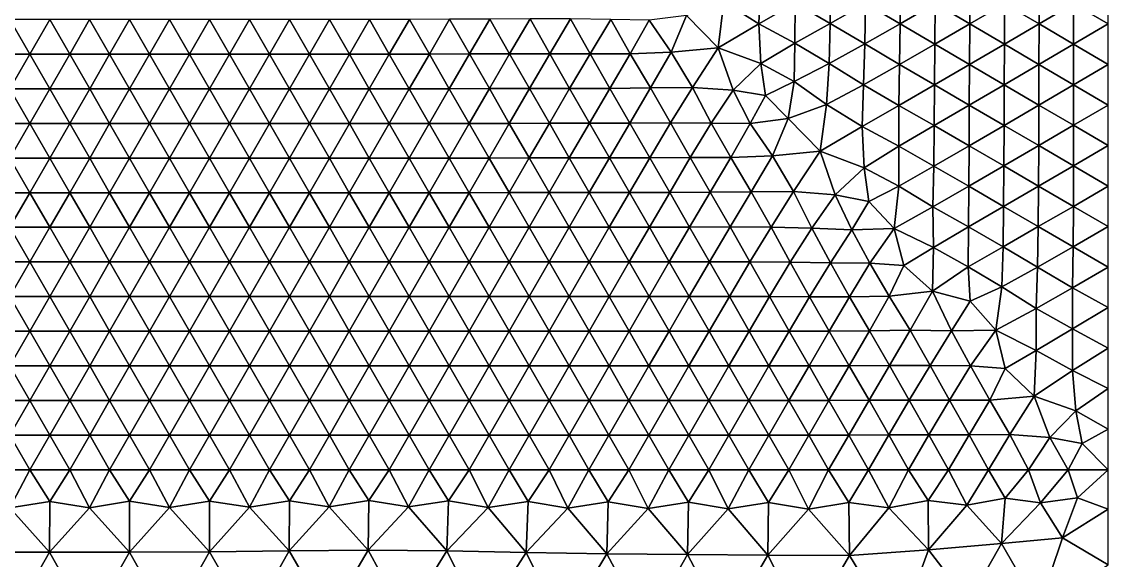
# Model space of a CAD drawing. Header units: metres. Extents: x 2 to 72, y -280 to 0.
# Drawn here: x 9.56 to 15, y -7.95 to -5.26 of the extents above; entities that cross this region are included whole.
import ezdxf

# ---------------------------------------------------------------- set-up
doc = ezdxf.new("R2010")
doc.units = ezdxf.units.M

msp = doc.modelspace()

# ---------------------------------------------------------------- linework, layer by layer
at = {"layer": 'layer', "color": 0}
for points in [[(13.2511, -5.26886), (13.2582, -5.06295), (13.0748, -5.15893)], [(13.2511, -5.26886), (13.4329, -5.16607), (13.2582, -5.06295)], [(13.6074, -5.26761), (13.6102, -5.06588), (13.4329, -5.16607)], [(13.6074, -5.26761), (13.7839, -5.16778), (13.6102, -5.06588)], [(13.9576, -5.26978), (13.9591, -5.06711), (13.7839, -5.16778)], [(13.9576, -5.26978), (14.1326, -5.16873), (13.9591, -5.06711)], [(14.3061, -5.27026), (14.3067, -5.06749), (14.1326, -5.16873)], [(14.3061, -5.27026), (14.48, -5.16891), (14.3067, -5.06749)], [(14.6533, -5.27029), (14.6535, -5.06756), (14.48, -5.16891)], [(14.6533, -5.27029), (14.8267, -5.16892), (14.6535, -5.06756)], [(15, -5.27027), (15, -5.06757), (14.8267, -5.16892)], [(13.0465, -5.38928), (13.0748, -5.15893), (12.8875, -5.2282)], [(13.0465, -5.38928), (13.2511, -5.26886), (13.0748, -5.15893)], [(13.4308, -5.36644), (13.4329, -5.16607), (13.2511, -5.26886)], [(13.4308, -5.36644), (13.6074, -5.26761), (13.4329, -5.16607)], [(13.7808, -5.3702), (13.7839, -5.16778), (13.6074, -5.26761)], [(13.7808, -5.3702), (13.9576, -5.26978), (13.7839, -5.16778)], [(14.1314, -5.37163), (14.1326, -5.16873), (13.9576, -5.26978)], [(14.1314, -5.37163), (14.3061, -5.27026), (14.1326, -5.16873)], [(14.4796, -5.37169), (14.48, -5.16891), (14.3061, -5.27026)], [(14.4796, -5.37169), (14.6533, -5.27029), (14.48, -5.16891)], [(14.8266, -5.37164), (14.8267, -5.16892), (14.6533, -5.27029)], [(14.8266, -5.37164), (15, -5.27027), (14.8267, -5.16892)], [(9.39986, -5.42146), (9.59986, -5.42145), (9.4997, -5.24815)], [(9.4997, -5.24815), (9.59986, -5.42145), (9.69972, -5.24814)], [(9.59986, -5.42145), (9.79987, -5.42145), (9.69972, -5.24814)], [(9.69972, -5.24814), (9.79987, -5.42145), (9.89975, -5.24814)], [(9.79987, -5.42145), (9.99989, -5.42145), (9.89975, -5.24814)], [(9.89975, -5.24814), (9.99989, -5.42145), (10.0998, -5.24815)], [(9.99989, -5.42145), (10.1999, -5.42146), (10.0998, -5.24815)], [(10.0998, -5.24815), (10.1999, -5.42146), (10.2998, -5.24816)], [(10.1999, -5.42146), (10.3999, -5.42146), (10.2998, -5.24816)], [(10.2998, -5.24816), (10.3999, -5.42146), (10.4998, -5.24817)], [(10.3999, -5.42146), (10.5999, -5.42145), (10.4998, -5.24817)], [(10.4998, -5.24817), (10.5999, -5.42145), (10.6999, -5.24816)], [(10.5999, -5.42145), (10.8, -5.42143), (10.6999, -5.24816)], [(10.6999, -5.24816), (10.8, -5.42143), (10.8999, -5.24812)], [(10.8, -5.42143), (11, -5.42139), (10.8999, -5.24812)], [(10.8999, -5.24812), (11, -5.42139), (11.1, -5.24802)], [(11, -5.42139), (11.2001, -5.42129), (11.1, -5.24802)], [(11.1, -5.24802), (11.2001, -5.42129), (11.3002, -5.24782)], [(11.2001, -5.42129), (11.4003, -5.4211), (11.3002, -5.24782)], [(11.3002, -5.24782), (11.4003, -5.4211), (11.5005, -5.24742)], [(11.4003, -5.4211), (11.6007, -5.42078), (11.5005, -5.24742)], [(11.5005, -5.24742), (11.6007, -5.42078), (11.7013, -5.24672)], [(11.6007, -5.42078), (11.8014, -5.42031), (11.7013, -5.24672)], [(11.7013, -5.24672), (11.8014, -5.42031), (11.9027, -5.24569)], [(11.8014, -5.42031), (12.0026, -5.41982), (11.9027, -5.24569)], [(11.9027, -5.24569), (12.0026, -5.41982), (12.1052, -5.24483)], [(12.0026, -5.41982), (12.2041, -5.41961), (12.1052, -5.24483)], [(12.1052, -5.24483), (12.2041, -5.41961), (12.3082, -5.24518)], [(12.2041, -5.41961), (12.4055, -5.41982), (12.3082, -5.24518)], [(12.3082, -5.24518), (12.4055, -5.41982), (12.5088, -5.24842)], [(12.4055, -5.41982), (12.6062, -5.41889), (12.5088, -5.24842)], [(12.5088, -5.24842), (12.6062, -5.41889), (12.7007, -5.25083)], [(12.6062, -5.41889), (12.8111, -5.41088), (12.7007, -5.25083)], [(12.8111, -5.41088), (12.8875, -5.2282), (12.7007, -5.25083)], [(13.0465, -5.38928), (12.8875, -5.2282), (12.8111, -5.41088)], [(13.2603, -5.46878), (13.2511, -5.26886), (13.0465, -5.38928)], [(13.2603, -5.46878), (13.4308, -5.36644), (13.2511, -5.26886)], [(13.6023, -5.46836), (13.6074, -5.26761), (13.4308, -5.36644)], [(13.6023, -5.46836), (13.7808, -5.3702), (13.6074, -5.26761)], [(13.9548, -5.47303), (13.9576, -5.26978), (13.7808, -5.3702)], [(13.9548, -5.47303), (14.1314, -5.37163), (13.9576, -5.26978)], [(14.3053, -5.47318), (14.3061, -5.27026), (14.1314, -5.37163)], [(14.3053, -5.47318), (14.4796, -5.37169), (14.3061, -5.27026)], [(14.6531, -5.47305), (14.6533, -5.27029), (14.4796, -5.37169)], [(14.6531, -5.47305), (14.8266, -5.37164), (14.6533, -5.27029)], [(15, -5.47297), (15, -5.27027), (14.8266, -5.37164)], [(13.4275, -5.5582), (13.4308, -5.36644), (13.2603, -5.46878)], [(13.4275, -5.5582), (13.6023, -5.46836), (13.4308, -5.36644)], [(13.7748, -5.57424), (13.7808, -5.3702), (13.6023, -5.46836)], [(13.7748, -5.57424), (13.9548, -5.47303), (13.7808, -5.3702)], [(14.1297, -5.57495), (14.1314, -5.37163), (13.9548, -5.47303)], [(14.1297, -5.57495), (14.3053, -5.47318), (14.1314, -5.37163)], [(14.4791, -5.57454), (14.4796, -5.37169), (14.3053, -5.47318)], [(14.4791, -5.57454), (14.6531, -5.47305), (14.4796, -5.37169)], [(14.8265, -5.57438), (14.8266, -5.37164), (14.6531, -5.47305)], [(14.8265, -5.57438), (15, -5.47297), (14.8266, -5.37164)], [(9.39986, -5.42146), (9.49993, -5.5947), (9.59986, -5.42145)], [(9.49993, -5.5947), (9.69994, -5.5947), (9.59986, -5.42145)], [(9.59986, -5.42145), (9.69994, -5.5947), (9.79987, -5.42145)], [(9.69994, -5.5947), (9.89995, -5.5947), (9.79987, -5.42145)], [(9.79987, -5.42145), (9.89995, -5.5947), (9.99989, -5.42145)], [(9.89995, -5.5947), (10.1, -5.5947), (9.99989, -5.42145)], [(9.99989, -5.42145), (10.1, -5.5947), (10.1999, -5.42146)], [(10.1, -5.5947), (10.3, -5.5947), (10.1999, -5.42146)], [(10.1999, -5.42146), (10.3, -5.5947), (10.3999, -5.42146)], [(10.3, -5.5947), (10.5, -5.5947), (10.3999, -5.42146)], [(10.3999, -5.42146), (10.5, -5.5947), (10.5999, -5.42145)], [(10.5, -5.5947), (10.7, -5.59469), (10.5999, -5.42145)], [(10.5999, -5.42145), (10.7, -5.59469), (10.8, -5.42143)], [(10.7, -5.59469), (10.9, -5.59467), (10.8, -5.42143)], [(10.8, -5.42143), (10.9, -5.59467), (11, -5.42139)], [(10.9, -5.59467), (11.1, -5.59463), (11, -5.42139)], [(11, -5.42139), (11.1, -5.59463), (11.2001, -5.42129)], [(11.1, -5.59463), (11.3001, -5.59454), (11.2001, -5.42129)], [(11.2001, -5.42129), (11.3001, -5.59454), (11.4003, -5.4211)], [(11.3001, -5.59454), (11.5003, -5.59439), (11.4003, -5.4211)], [(11.4003, -5.4211), (11.5003, -5.59439), (11.6007, -5.42078)], [(11.5003, -5.59439), (11.7007, -5.59418), (11.6007, -5.42078)], [(11.6007, -5.42078), (11.7007, -5.59418), (11.8014, -5.42031)], [(11.7007, -5.59418), (11.9012, -5.59391), (11.8014, -5.42031)], [(11.8014, -5.42031), (11.9012, -5.59391), (12.0026, -5.41982)], [(11.9012, -5.59391), (12.1021, -5.59366), (12.0026, -5.41982)], [(12.0026, -5.41982), (12.1021, -5.59366), (12.2041, -5.41961)], [(12.1021, -5.59366), (12.3032, -5.59339), (12.2041, -5.41961)], [(12.2041, -5.41961), (12.3032, -5.59339), (12.4055, -5.41982)], [(12.3032, -5.59339), (12.5048, -5.59262), (12.4055, -5.41982)], [(12.4055, -5.41982), (12.5048, -5.59262), (12.6062, -5.41889)], [(12.5048, -5.59262), (12.7085, -5.59021), (12.6062, -5.41889)], [(12.6062, -5.41889), (12.7085, -5.59021), (12.8111, -5.41088)], [(12.7085, -5.59021), (12.9177, -5.58731), (12.8111, -5.41088)], [(12.8111, -5.41088), (12.9177, -5.58731), (13.0465, -5.38928)], [(12.9177, -5.58731), (13.1211, -5.60138), (13.0465, -5.38928)], [(13.1211, -5.60138), (13.2603, -5.46878), (13.0465, -5.38928)], [(13.2831, -5.62814), (13.2603, -5.46878), (13.1211, -5.60138)], [(13.4275, -5.5582), (13.2603, -5.46878), (13.2831, -5.62814)], [(13.5884, -5.6727), (13.6023, -5.46836), (13.4275, -5.5582)], [(13.5884, -5.6727), (13.7748, -5.57424), (13.6023, -5.46836)], [(13.9515, -5.6776), (13.9548, -5.47303), (13.7748, -5.57424)], [(13.9515, -5.6776), (14.1297, -5.57495), (13.9548, -5.47303)], [(14.3043, -5.67625), (14.3053, -5.47318), (14.1297, -5.57495)], [(14.3043, -5.67625), (14.4791, -5.57454), (14.3053, -5.47318)], [(14.6528, -5.67585), (14.6531, -5.47305), (14.4791, -5.57454)], [(14.6528, -5.67585), (14.8265, -5.57438), (14.6531, -5.47305)], [(15, -5.67568), (15, -5.47297), (14.8265, -5.57438)], [(9.39997, -5.76793), (9.59997, -5.76793), (9.49993, -5.5947)], [(9.49993, -5.5947), (9.59997, -5.76793), (9.69994, -5.5947)], [(9.59997, -5.76793), (9.79997, -5.76793), (9.69994, -5.5947)], [(9.69994, -5.5947), (9.79997, -5.76793), (9.89995, -5.5947)], [(9.79997, -5.76793), (9.99998, -5.76793), (9.89995, -5.5947)], [(9.89995, -5.5947), (9.99998, -5.76793), (10.1, -5.5947)], [(9.99998, -5.76793), (10.2, -5.76793), (10.1, -5.5947)], [(10.1, -5.5947), (10.2, -5.76793), (10.3, -5.5947)], [(10.2, -5.76793), (10.4, -5.76793), (10.3, -5.5947)], [(10.3, -5.5947), (10.4, -5.76793), (10.5, -5.5947)], [(10.4, -5.76793), (10.6, -5.76793), (10.5, -5.5947)], [(10.5, -5.5947), (10.6, -5.76793), (10.7, -5.59469)], [(10.6, -5.76793), (10.8, -5.76792), (10.7, -5.59469)], [(10.7, -5.59469), (10.8, -5.76792), (10.9, -5.59467)], [(10.8, -5.76792), (11, -5.7679), (10.9, -5.59467)], [(10.9, -5.59467), (11, -5.7679), (11.1, -5.59463)], [(11, -5.7679), (11.2001, -5.76786), (11.1, -5.59463)], [(11.1, -5.59463), (11.2001, -5.76786), (11.3001, -5.59454)], [(11.2001, -5.76786), (11.4002, -5.76779), (11.3001, -5.59454)], [(11.3001, -5.59454), (11.4002, -5.76779), (11.5003, -5.59439)], [(11.4002, -5.76779), (11.6003, -5.76769), (11.5003, -5.59439)], [(11.5003, -5.59439), (11.6003, -5.76769), (11.7007, -5.59418)], [(11.6003, -5.76769), (11.8006, -5.76755), (11.7007, -5.59418)], [(11.7007, -5.59418), (11.8006, -5.76755), (11.9012, -5.59391)], [(11.8006, -5.76755), (12.001, -5.76739), (11.9012, -5.59391)], [(11.9012, -5.59391), (12.001, -5.76739), (12.1021, -5.59366)], [(12.001, -5.76739), (12.2017, -5.76716), (12.1021, -5.59366)], [(12.1021, -5.59366), (12.2017, -5.76716), (12.3032, -5.59339)], [(12.2017, -5.76716), (12.4029, -5.76671), (12.3032, -5.59339)], [(12.3032, -5.59339), (12.4029, -5.76671), (12.5048, -5.59262)], [(12.4029, -5.76671), (12.605, -5.76582), (12.5048, -5.59262)], [(12.5048, -5.59262), (12.605, -5.76582), (12.7085, -5.59021)], [(12.605, -5.76582), (12.8087, -5.76491), (12.7085, -5.59021)], [(12.7085, -5.59021), (12.8087, -5.76491), (12.9177, -5.58731)], [(12.8087, -5.76491), (13.0116, -5.76651), (12.9177, -5.58731)], [(12.9177, -5.58731), (13.0116, -5.76651), (13.1211, -5.60138)], [(13.0116, -5.76651), (13.2068, -5.76793), (13.1211, -5.60138)], [(13.2068, -5.76793), (13.2831, -5.62814), (13.1211, -5.60138)], [(13.3973, -5.74402), (13.4275, -5.5582), (13.2831, -5.62814)], [(13.3973, -5.74402), (13.5884, -5.6727), (13.4275, -5.5582)], [(13.7673, -5.78373), (13.7748, -5.57424), (13.5884, -5.6727)], [(13.7673, -5.78373), (13.9515, -5.6776), (13.7748, -5.57424)], [(14.1281, -5.77844), (14.1297, -5.57495), (13.9515, -5.6776)], [(14.1281, -5.77844), (14.3043, -5.67625), (14.1297, -5.57495)], [(14.4784, -5.77746), (14.4791, -5.57454), (14.3043, -5.67625)], [(14.4784, -5.77746), (14.6528, -5.67585), (14.4791, -5.57454)], [(14.8263, -5.77714), (14.8265, -5.57438), (14.6528, -5.67585)], [(14.8263, -5.77714), (15, -5.67568), (14.8265, -5.57438)], [(13.2068, -5.76793), (13.3973, -5.74402), (13.2831, -5.62814)], [(13.5581, -5.9074), (13.5884, -5.6727), (13.3973, -5.74402)], [(13.5581, -5.9074), (13.7673, -5.78373), (13.5884, -5.6727)], [(13.9508, -5.88184), (13.9515, -5.6776), (13.7673, -5.78373)], [(13.9508, -5.88184), (14.1281, -5.77844), (13.9515, -5.6776)], [(14.3031, -5.8793), (14.3043, -5.67625), (14.1281, -5.77844)], [(14.3031, -5.8793), (14.4784, -5.77746), (14.3043, -5.67625)], [(14.6522, -5.87869), (14.6528, -5.67585), (14.4784, -5.77746)], [(14.6522, -5.87869), (14.8263, -5.77714), (14.6528, -5.67585)], [(15, -5.87838), (15, -5.67568), (14.8263, -5.77714)], [(12.4029, -5.76671), (12.5027, -5.94009), (12.605, -5.76582)], [(12.5027, -5.94009), (12.7046, -5.93954), (12.605, -5.76582)], [(12.605, -5.76582), (12.7046, -5.93954), (12.8087, -5.76491)], [(12.7046, -5.93954), (12.9072, -5.9391), (12.8087, -5.76491)], [(12.8087, -5.76491), (12.9072, -5.9391), (13.0116, -5.76651)], [(12.9072, -5.9391), (13.1101, -5.93758), (13.0116, -5.76651)], [(13.0116, -5.76651), (13.1101, -5.93758), (13.2068, -5.76793)], [(13.3181, -5.92921), (13.3973, -5.74402), (13.2068, -5.76793)], [(13.5581, -5.9074), (13.3973, -5.74402), (13.3181, -5.92921)], [(9.39997, -5.76793), (9.49999, -5.94115), (9.59997, -5.76793)], [(9.49999, -5.94115), (9.69999, -5.94115), (9.59997, -5.76793)], [(9.59997, -5.76793), (9.69999, -5.94115), (9.79997, -5.76793)], [(9.69999, -5.94115), (9.89999, -5.94115), (9.79997, -5.76793)], [(9.79997, -5.76793), (9.89999, -5.94115), (9.99998, -5.76793)], [(9.89999, -5.94115), (10.1, -5.94115), (9.99998, -5.76793)], [(9.99998, -5.76793), (10.1, -5.94115), (10.2, -5.76793)], [(10.1, -5.94115), (10.3, -5.94114), (10.2, -5.76793)], [(10.2, -5.76793), (10.3, -5.94114), (10.4, -5.76793)], [(10.3, -5.94114), (10.5, -5.94114), (10.4, -5.76793)], [(10.4, -5.76793), (10.5, -5.94114), (10.6, -5.76793)], [(10.5, -5.94114), (10.7, -5.94114), (10.6, -5.76793)], [(10.6, -5.76793), (10.7, -5.94114), (10.8, -5.76792)], [(10.7, -5.94114), (10.9, -5.94113), (10.8, -5.76792)], [(10.8, -5.76792), (10.9, -5.94113), (11, -5.7679)], [(10.9, -5.94113), (11.1, -5.94111), (11, -5.7679)], [(11, -5.7679), (11.1, -5.94111), (11.2001, -5.76786)], [(11.1, -5.94111), (11.3001, -5.94108), (11.2001, -5.76786)], [(11.2001, -5.76786), (11.3001, -5.94108), (11.4002, -5.76779)], [(11.3001, -5.94108), (11.5001, -5.94104), (11.4002, -5.76779)], [(11.4002, -5.76779), (11.5001, -5.94104), (11.6003, -5.76769)], [(11.5001, -5.94104), (11.7003, -5.94097), (11.6003, -5.76769)], [(11.6003, -5.76769), (11.7003, -5.94097), (11.8006, -5.76755)], [(11.7003, -5.94097), (11.9005, -5.94088), (11.8006, -5.76755)], [(11.8006, -5.76755), (11.9005, -5.94088), (12.001, -5.76739)], [(11.9005, -5.94088), (12.1009, -5.94074), (12.001, -5.76739)], [(12.001, -5.76739), (12.1009, -5.94074), (12.2017, -5.76716)], [(12.1009, -5.94074), (12.3015, -5.9405), (12.2017, -5.76716)], [(12.2017, -5.76716), (12.3015, -5.9405), (12.4029, -5.76671)], [(12.3015, -5.9405), (12.5027, -5.94009), (12.4029, -5.76671)], [(13.1101, -5.93758), (13.3181, -5.92921), (13.2068, -5.76793)], [(13.7771, -5.9894), (13.7673, -5.78373), (13.5581, -5.9074)], [(13.7771, -5.9894), (13.9508, -5.88184), (13.7673, -5.78373)], [(14.1266, -5.98134), (14.1281, -5.77844), (13.9508, -5.88184)], [(14.1266, -5.98134), (14.3031, -5.8793), (14.1281, -5.77844)], [(14.4773, -5.98039), (14.4784, -5.77746), (14.3031, -5.8793)], [(14.4773, -5.98039), (14.6522, -5.87869), (14.4784, -5.77746)], [(14.8259, -5.97991), (14.8263, -5.77714), (14.6522, -5.87869)], [(14.8259, -5.97991), (15, -5.87838), (14.8263, -5.77714)], [(13.1101, -5.93758), (13.2126, -6.10992), (13.3181, -5.92921)], [(13.2126, -6.10992), (13.4244, -6.10812), (13.3181, -5.92921)], [(13.3181, -5.92921), (13.4244, -6.10812), (13.5581, -5.9074)], [(13.4244, -6.10812), (13.632, -6.12532), (13.5581, -5.9074)], [(13.632, -6.12532), (13.7771, -5.9894), (13.5581, -5.9074)], [(13.9514, -6.08145), (13.9508, -5.88184), (13.7771, -5.9894)], [(13.9514, -6.08145), (14.1266, -5.98134), (13.9508, -5.88184)], [(14.3013, -6.08239), (14.3031, -5.8793), (14.1266, -5.98134)], [(14.3013, -6.08239), (14.4773, -5.98039), (14.3031, -5.8793)], [(14.6513, -6.08152), (14.6522, -5.87869), (14.4773, -5.98039)], [(14.6513, -6.08152), (14.8259, -5.97991), (14.6522, -5.87869)], [(15, -6.08108), (15, -5.87838), (14.8259, -5.97991)], [(9.39999, -6.11436), (9.59999, -6.11436), (9.49999, -5.94115)], [(9.49999, -5.94115), (9.59999, -6.11436), (9.69999, -5.94115)], [(9.59999, -6.11436), (9.79999, -6.11436), (9.69999, -5.94115)], [(9.69999, -5.94115), (9.79999, -6.11436), (9.89999, -5.94115)], [(9.79999, -6.11436), (10, -6.11436), (9.89999, -5.94115)], [(9.89999, -5.94115), (10, -6.11436), (10.1, -5.94115)], [(10, -6.11436), (10.2, -6.11436), (10.1, -5.94115)], [(10.1, -5.94115), (10.2, -6.11436), (10.3, -5.94114)], [(10.2, -6.11436), (10.4, -6.11435), (10.3, -5.94114)], [(10.3, -5.94114), (10.4, -6.11435), (10.5, -5.94114)], [(10.4, -6.11435), (10.6, -6.11435), (10.5, -5.94114)], [(10.5, -5.94114), (10.6, -6.11435), (10.7, -5.94114)], [(10.6, -6.11435), (10.8, -6.11435), (10.7, -5.94114)], [(10.7, -5.94114), (10.8, -6.11435), (10.9, -5.94113)], [(10.8, -6.11435), (11, -6.11434), (10.9, -5.94113)], [(10.9, -5.94113), (11, -6.11434), (11.1, -5.94111)], [(11, -6.11434), (11.2, -6.11433), (11.1, -5.94111)], [(11.1, -5.94111), (11.2, -6.11433), (11.3001, -5.94108)], [(11.2, -6.11433), (11.4001, -6.11431), (11.3001, -5.94108)], [(11.3001, -5.94108), (11.4001, -6.11431), (11.5001, -5.94104)], [(11.4001, -6.11431), (11.6001, -6.11428), (11.5001, -5.94104)], [(11.5001, -5.94104), (11.6001, -6.11428), (11.7003, -5.94097)], [(11.6001, -6.11428), (11.8002, -6.11423), (11.7003, -5.94097)], [(11.7003, -5.94097), (11.8002, -6.11423), (11.9005, -5.94088)], [(11.8002, -6.11423), (12.0004, -6.11415), (11.9005, -5.94088)], [(11.9005, -5.94088), (12.0004, -6.11415), (12.1009, -5.94074)], [(12.0004, -6.11415), (12.2008, -6.11403), (12.1009, -5.94074)], [(12.1009, -5.94074), (12.2008, -6.11403), (12.3015, -5.9405)], [(12.2008, -6.11403), (12.4014, -6.11383), (12.3015, -5.9405)], [(12.3015, -5.9405), (12.4014, -6.11383), (12.5027, -5.94009)], [(12.4014, -6.11383), (12.6025, -6.11351), (12.5027, -5.94009)], [(12.5027, -5.94009), (12.6025, -6.11351), (12.7046, -5.93954)], [(12.6025, -6.11351), (12.8042, -6.11304), (12.7046, -5.93954)], [(12.7046, -5.93954), (12.8042, -6.11304), (12.9072, -5.9391)], [(12.8042, -6.11304), (13.007, -6.11211), (12.9072, -5.9391)], [(12.9072, -5.9391), (13.007, -6.11211), (13.1101, -5.93758)], [(13.007, -6.11211), (13.2126, -6.10992), (13.1101, -5.93758)], [(14.1224, -6.18543), (14.1266, -5.98134), (13.9514, -6.08145)], [(14.1224, -6.18543), (14.3013, -6.08239), (14.1266, -5.98134)], [(14.4758, -6.18315), (14.4773, -5.98039), (14.3013, -6.08239)], [(14.4758, -6.18315), (14.6513, -6.08152), (14.4773, -5.98039)], [(14.8252, -6.1827), (14.8259, -5.97991), (14.6513, -6.08152)], [(14.8252, -6.1827), (15, -6.08108), (14.8259, -5.97991)], [(13.801, -6.15778), (13.7771, -5.9894), (13.632, -6.12532)], [(13.801, -6.15778), (13.9514, -6.08145), (13.7771, -5.9894)], [(13.9284, -6.29395), (13.9514, -6.08145), (13.801, -6.15778)], [(13.9284, -6.29395), (14.1224, -6.18543), (13.9514, -6.08145)], [(14.2998, -6.28505), (14.3013, -6.08239), (14.1224, -6.18543)], [(14.2998, -6.28505), (14.4758, -6.18315), (14.3013, -6.08239)], [(14.6497, -6.28426), (14.6513, -6.08152), (14.4758, -6.18315)], [(14.6497, -6.28426), (14.8252, -6.1827), (14.6513, -6.08152)], [(15, -6.28378), (15, -6.08108), (14.8252, -6.1827)], [(9.39999, -6.11436), (9.5, -6.28756), (9.59999, -6.11436)], [(9.5, -6.28756), (9.7, -6.28756), (9.59999, -6.11436)], [(9.59999, -6.11436), (9.7, -6.28756), (9.79999, -6.11436)], [(9.7, -6.28756), (9.9, -6.28756), (9.79999, -6.11436)], [(9.79999, -6.11436), (9.9, -6.28756), (10, -6.11436)], [(9.9, -6.28756), (10.1, -6.28756), (10, -6.11436)], [(10, -6.11436), (10.1, -6.28756), (10.2, -6.11436)], [(10.1, -6.28756), (10.3, -6.28756), (10.2, -6.11436)], [(10.2, -6.11436), (10.3, -6.28756), (10.4, -6.11435)], [(10.3, -6.28756), (10.5, -6.28756), (10.4, -6.11435)], [(10.4, -6.11435), (10.5, -6.28756), (10.6, -6.11435)], [(10.5, -6.28756), (10.7, -6.28756), (10.6, -6.11435)], [(10.6, -6.11435), (10.7, -6.28756), (10.8, -6.11435)], [(10.7, -6.28756), (10.9, -6.28756), (10.8, -6.11435)], [(10.8, -6.11435), (10.9, -6.28756), (11, -6.11434)], [(10.9, -6.28756), (11.1, -6.28755), (11, -6.11434)], [(11, -6.11434), (11.1, -6.28755), (11.2, -6.11433)], [(11.1, -6.28755), (11.3, -6.28754), (11.2, -6.11433)], [(11.2, -6.11433), (11.3, -6.28754), (11.4001, -6.11431)], [(11.3, -6.28754), (11.5001, -6.28753), (11.4001, -6.11431)], [(11.4001, -6.11431), (11.5001, -6.28753), (11.6001, -6.11428)], [(11.5001, -6.28753), (11.7001, -6.2875), (11.6001, -6.11428)], [(11.6001, -6.11428), (11.7001, -6.2875), (11.8002, -6.11423)], [(11.7001, -6.2875), (11.9002, -6.28747), (11.8002, -6.11423)], [(11.8002, -6.11423), (11.9002, -6.28747), (12.0004, -6.11415)], [(11.9002, -6.28747), (12.1004, -6.28741), (12.0004, -6.11415)], [(12.0004, -6.11415), (12.1004, -6.28741), (12.2008, -6.11403)], [(12.1004, -6.28741), (12.3007, -6.2873), (12.2008, -6.11403)], [(12.2008, -6.11403), (12.3007, -6.2873), (12.4014, -6.11383)], [(12.3007, -6.2873), (12.5013, -6.28714), (12.4014, -6.11383)], [(12.4014, -6.11383), (12.5013, -6.28714), (12.6025, -6.11351)], [(12.5013, -6.28714), (12.7023, -6.28688), (12.6025, -6.11351)], [(12.6025, -6.11351), (12.7023, -6.28688), (12.8042, -6.11304)], [(12.7023, -6.28688), (12.904, -6.28647), (12.8042, -6.11304)], [(12.8042, -6.11304), (12.904, -6.28647), (13.007, -6.11211)], [(12.904, -6.28647), (13.107, -6.28593), (13.007, -6.11211)], [(13.007, -6.11211), (13.107, -6.28593), (13.2126, -6.10992)], [(13.107, -6.28593), (13.3118, -6.28623), (13.2126, -6.10992)], [(13.2126, -6.10992), (13.3118, -6.28623), (13.4244, -6.10812)], [(13.3118, -6.28623), (13.5163, -6.291), (13.4244, -6.10812)], [(13.4244, -6.10812), (13.5163, -6.291), (13.632, -6.12532)], [(13.5163, -6.291), (13.7153, -6.29985), (13.632, -6.12532)], [(13.7153, -6.29985), (13.801, -6.15778), (13.632, -6.12532)], [(13.9284, -6.29395), (13.801, -6.15778), (13.7153, -6.29985)], [(14.1246, -6.38903), (14.1224, -6.18543), (13.9284, -6.29395)], [(14.1246, -6.38903), (14.2998, -6.28505), (14.1224, -6.18543)], [(14.4734, -6.38509), (14.4758, -6.18315), (14.2998, -6.28505)], [(14.4734, -6.38509), (14.6497, -6.28426), (14.4758, -6.18315)], [(14.8239, -6.38568), (14.8252, -6.1827), (14.6497, -6.28426)], [(14.8239, -6.38568), (15, -6.28378), (14.8252, -6.1827)], [(9.4, -6.46077), (9.6, -6.46077), (9.5, -6.28756)], [(9.5, -6.28756), (9.6, -6.46077), (9.7, -6.28756)], [(9.6, -6.46077), (9.8, -6.46077), (9.7, -6.28756)], [(9.7, -6.28756), (9.8, -6.46077), (9.9, -6.28756)], [(9.8, -6.46077), (10, -6.46077), (9.9, -6.28756)], [(9.9, -6.28756), (10, -6.46077), (10.1, -6.28756)], [(10, -6.46077), (10.2, -6.46077), (10.1, -6.28756)], [(10.1, -6.28756), (10.2, -6.46077), (10.3, -6.28756)], [(10.2, -6.46077), (10.4, -6.46077), (10.3, -6.28756)], [(10.3, -6.28756), (10.4, -6.46077), (10.5, -6.28756)], [(10.4, -6.46077), (10.6, -6.46077), (10.5, -6.28756)], [(10.5, -6.28756), (10.6, -6.46077), (10.7, -6.28756)], [(10.6, -6.46077), (10.8, -6.46077), (10.7, -6.28756)], [(10.7, -6.28756), (10.8, -6.46077), (10.9, -6.28756)], [(10.8, -6.46077), (11, -6.46076), (10.9, -6.28756)], [(10.9, -6.28756), (11, -6.46076), (11.1, -6.28755)], [(11, -6.46076), (11.2, -6.46076), (11.1, -6.28755)], [(11.1, -6.28755), (11.2, -6.46076), (11.3, -6.28754)], [(11.2, -6.46076), (11.4, -6.46075), (11.3, -6.28754)], [(11.3, -6.28754), (11.4, -6.46075), (11.5001, -6.28753)], [(11.4, -6.46075), (11.6001, -6.46074), (11.5001, -6.28753)], [(11.5001, -6.28753), (11.6001, -6.46074), (11.7001, -6.2875)], [(11.6001, -6.46074), (11.8001, -6.46072), (11.7001, -6.2875)], [(11.7001, -6.2875), (11.8001, -6.46072), (11.9002, -6.28747)], [(11.8001, -6.46072), (12.0002, -6.4607), (11.9002, -6.28747)], [(11.9002, -6.28747), (12.0002, -6.4607), (12.1004, -6.28741)], [(12.0002, -6.4607), (12.2003, -6.46065), (12.1004, -6.28741)], [(12.1004, -6.28741), (12.2003, -6.46065), (12.3007, -6.2873)], [(12.2003, -6.46065), (12.4006, -6.46057), (12.3007, -6.2873)], [(12.3007, -6.2873), (12.4006, -6.46057), (12.5013, -6.28714)], [(12.4006, -6.46057), (12.6011, -6.46044), (12.5013, -6.28714)], [(12.5013, -6.28714), (12.6011, -6.46044), (12.7023, -6.28688)], [(12.6011, -6.46044), (12.802, -6.46028), (12.7023, -6.28688)], [(12.7023, -6.28688), (12.802, -6.46028), (12.904, -6.28647)], [(12.802, -6.46028), (13.0036, -6.46015), (12.904, -6.28647)], [(12.904, -6.28647), (13.0036, -6.46015), (13.107, -6.28593)], [(13.0036, -6.46015), (13.2058, -6.46044), (13.107, -6.28593)], [(13.107, -6.28593), (13.2058, -6.46044), (13.3118, -6.28623)], [(13.2058, -6.46044), (13.4081, -6.46205), (13.3118, -6.28623)], [(13.3118, -6.28623), (13.4081, -6.46205), (13.5163, -6.291)], [(13.4081, -6.46205), (13.6088, -6.46513), (13.5163, -6.291)], [(13.5163, -6.291), (13.6088, -6.46513), (13.7153, -6.29985)], [(13.6088, -6.46513), (13.8059, -6.46741), (13.7153, -6.29985)], [(13.7153, -6.29985), (13.8059, -6.46741), (13.9284, -6.29395)], [(13.8059, -6.46741), (13.9765, -6.47785), (13.9284, -6.29395)], [(13.9765, -6.47785), (14.1246, -6.38903), (13.9284, -6.29395)], [(14.2991, -6.48491), (14.2998, -6.28505), (14.1246, -6.38903)], [(14.2991, -6.48491), (14.4734, -6.38509), (14.2998, -6.28505)], [(14.6463, -6.4873), (14.6497, -6.28426), (14.4734, -6.38509)], [(14.6463, -6.4873), (14.8239, -6.38568), (14.6497, -6.28426)], [(15, -6.48649), (15, -6.28378), (14.8239, -6.38568)], [(14.1195, -6.60697), (14.1246, -6.38903), (13.9765, -6.47785)], [(14.1195, -6.60697), (14.2991, -6.48491), (14.1246, -6.38903)], [(14.4676, -6.58528), (14.4734, -6.38509), (14.2991, -6.48491)], [(14.4676, -6.58528), (14.6463, -6.4873), (14.4734, -6.38509)], [(14.8217, -6.58962), (14.8239, -6.38568), (14.6463, -6.4873)], [(14.8217, -6.58962), (15, -6.48649), (14.8239, -6.38568)], [(9.4, -6.46077), (9.5, -6.63397), (9.6, -6.46077)], [(9.5, -6.63397), (9.7, -6.63397), (9.6, -6.46077)], [(9.6, -6.46077), (9.7, -6.63397), (9.8, -6.46077)], [(9.7, -6.63397), (9.9, -6.63397), (9.8, -6.46077)], [(9.8, -6.46077), (9.9, -6.63397), (10, -6.46077)], [(9.9, -6.63397), (10.1, -6.63397), (10, -6.46077)], [(10, -6.46077), (10.1, -6.63397), (10.2, -6.46077)], [(10.1, -6.63397), (10.3, -6.63397), (10.2, -6.46077)], [(10.2, -6.46077), (10.3, -6.63397), (10.4, -6.46077)], [(10.3, -6.63397), (10.5, -6.63397), (10.4, -6.46077)], [(10.4, -6.46077), (10.5, -6.63397), (10.6, -6.46077)], [(10.5, -6.63397), (10.7, -6.63397), (10.6, -6.46077)], [(10.6, -6.46077), (10.7, -6.63397), (10.8, -6.46077)], [(10.7, -6.63397), (10.9, -6.63397), (10.8, -6.46077)], [(10.8, -6.46077), (10.9, -6.63397), (11, -6.46076)], [(10.9, -6.63397), (11.1, -6.63397), (11, -6.46076)], [(11, -6.46076), (11.1, -6.63397), (11.2, -6.46076)], [(11.1, -6.63397), (11.3, -6.63397), (11.2, -6.46076)], [(11.2, -6.46076), (11.3, -6.63397), (11.4, -6.46075)], [(11.3, -6.63397), (11.5, -6.63396), (11.4, -6.46075)], [(11.4, -6.46075), (11.5, -6.63396), (11.6001, -6.46074)], [(11.5, -6.63396), (11.7, -6.63395), (11.6001, -6.46074)], [(11.6001, -6.46074), (11.7, -6.63395), (11.8001, -6.46072)], [(11.7, -6.63395), (11.9001, -6.63394), (11.8001, -6.46072)], [(11.8001, -6.46072), (11.9001, -6.63394), (12.0002, -6.4607)], [(11.9001, -6.63394), (12.1002, -6.63392), (12.0002, -6.4607)], [(12.0002, -6.4607), (12.1002, -6.63392), (12.2003, -6.46065)], [(12.1002, -6.63392), (12.3003, -6.63388), (12.2003, -6.46065)], [(12.2003, -6.46065), (12.3003, -6.63388), (12.4006, -6.46057)], [(12.3003, -6.63388), (12.5006, -6.63383), (12.4006, -6.46057)], [(12.4006, -6.46057), (12.5006, -6.63383), (12.6011, -6.46044)], [(12.5006, -6.63383), (12.701, -6.63376), (12.6011, -6.46044)], [(12.6011, -6.46044), (12.701, -6.63376), (12.802, -6.46028)], [(12.701, -6.63376), (12.9017, -6.63373), (12.802, -6.46028)], [(12.802, -6.46028), (12.9017, -6.63373), (13.0036, -6.46015)], [(12.9017, -6.63373), (13.1028, -6.63387), (13.0036, -6.46015)], [(13.0036, -6.46015), (13.1028, -6.63387), (13.2058, -6.46044)], [(13.1028, -6.63387), (13.304, -6.63442), (13.2058, -6.46044)], [(13.2058, -6.46044), (13.304, -6.63442), (13.4081, -6.46205)], [(13.304, -6.63442), (13.5048, -6.63535), (13.4081, -6.46205)], [(13.4081, -6.46205), (13.5048, -6.63535), (13.6088, -6.46513)], [(13.5048, -6.63535), (13.7047, -6.63563), (13.6088, -6.46513)], [(13.6088, -6.46513), (13.7047, -6.63563), (13.8059, -6.46741)], [(13.7047, -6.63563), (13.9031, -6.63258), (13.8059, -6.46741)], [(13.8059, -6.46741), (13.9031, -6.63258), (13.9765, -6.47785)], [(13.9031, -6.63258), (14.1195, -6.60697), (13.9765, -6.47785)], [(14.3081, -6.65715), (14.2991, -6.48491), (14.1195, -6.60697)], [(14.3081, -6.65715), (14.4676, -6.58528), (14.2991, -6.48491)], [(14.639, -6.69391), (14.6463, -6.4873), (14.4676, -6.58528)], [(14.639, -6.69391), (14.8217, -6.58962), (14.6463, -6.4873)], [(15, -6.68919), (15, -6.48649), (14.8217, -6.58962)], [(9.4, -6.80718), (9.6, -6.80718), (9.5, -6.63397)], [(9.5, -6.63397), (9.6, -6.80718), (9.7, -6.63397)], [(9.6, -6.80718), (9.8, -6.80718), (9.7, -6.63397)], [(9.7, -6.63397), (9.8, -6.80718), (9.9, -6.63397)], [(9.8, -6.80718), (10, -6.80718), (9.9, -6.63397)], [(9.9, -6.63397), (10, -6.80718), (10.1, -6.63397)], [(10, -6.80718), (10.2, -6.80718), (10.1, -6.63397)], [(10.1, -6.63397), (10.2, -6.80718), (10.3, -6.63397)], [(10.2, -6.80718), (10.4, -6.80718), (10.3, -6.63397)], [(10.3, -6.63397), (10.4, -6.80718), (10.5, -6.63397)], [(10.4, -6.80718), (10.6, -6.80718), (10.5, -6.63397)], [(10.5, -6.63397), (10.6, -6.80718), (10.7, -6.63397)], [(10.6, -6.80718), (10.8, -6.80718), (10.7, -6.63397)], [(10.7, -6.63397), (10.8, -6.80718), (10.9, -6.63397)], [(10.8, -6.80718), (11, -6.80718), (10.9, -6.63397)], [(10.9, -6.63397), (11, -6.80718), (11.1, -6.63397)], [(11, -6.80718), (11.2, -6.80718), (11.1, -6.63397)], [(11.1, -6.63397), (11.2, -6.80718), (11.3, -6.63397)], [(11.2, -6.80718), (11.4, -6.80717), (11.3, -6.63397)], [(11.3, -6.63397), (11.4, -6.80717), (11.5, -6.63396)], [(11.4, -6.80717), (11.6, -6.80717), (11.5, -6.63396)], [(11.5, -6.63396), (11.6, -6.80717), (11.7, -6.63395)], [(11.6, -6.80717), (11.8, -6.80716), (11.7, -6.63395)], [(11.7, -6.63395), (11.8, -6.80716), (11.9001, -6.63394)], [(11.8, -6.80716), (12.0001, -6.80715), (11.9001, -6.63394)], [(11.9001, -6.63394), (12.0001, -6.80715), (12.1002, -6.63392)], [(12.0001, -6.80715), (12.2001, -6.80714), (12.1002, -6.63392)], [(12.1002, -6.63392), (12.2001, -6.80714), (12.3003, -6.63388)], [(12.2001, -6.80714), (12.4003, -6.80712), (12.3003, -6.63388)], [(12.3003, -6.63388), (12.4003, -6.80712), (12.5006, -6.63383)], [(12.4003, -6.80712), (12.6005, -6.80709), (12.5006, -6.63383)], [(12.5006, -6.63383), (12.6005, -6.80709), (12.701, -6.63376)], [(12.6005, -6.80709), (12.8008, -6.80708), (12.701, -6.63376)], [(12.701, -6.63376), (12.8008, -6.80708), (12.9017, -6.63373)], [(12.8008, -6.80708), (13.0013, -6.80714), (12.9017, -6.63373)], [(12.9017, -6.63373), (13.0013, -6.80714), (13.1028, -6.63387)], [(13.0013, -6.80714), (13.2019, -6.80731), (13.1028, -6.63387)], [(13.1028, -6.63387), (13.2019, -6.80731), (13.304, -6.63442)], [(13.2019, -6.80731), (13.4026, -6.80756), (13.304, -6.63442)], [(13.304, -6.63442), (13.4026, -6.80756), (13.5048, -6.63535)], [(13.4026, -6.80756), (13.6032, -6.80746), (13.5048, -6.63535)], [(13.5048, -6.63535), (13.6032, -6.80746), (13.7047, -6.63563)], [(13.6032, -6.80746), (13.8042, -6.80596), (13.7047, -6.63563)], [(13.7047, -6.63563), (13.8042, -6.80596), (13.9031, -6.63258)], [(13.8042, -6.80596), (14.0089, -6.80135), (13.9031, -6.63258)], [(13.9031, -6.63258), (14.0089, -6.80135), (14.1195, -6.60697)], [(14.0089, -6.80135), (14.2153, -6.80477), (14.1195, -6.60697)], [(14.2153, -6.80477), (14.3081, -6.65715), (14.1195, -6.60697)], [(14.4378, -6.80278), (14.4676, -6.58528), (14.3081, -6.65715)], [(14.4378, -6.80278), (14.639, -6.69391), (14.4676, -6.58528)], [(14.8201, -6.79528), (14.8217, -6.58962), (14.639, -6.69391)], [(14.8201, -6.79528), (15, -6.68919), (14.8217, -6.58962)], [(14.4378, -6.80278), (14.3081, -6.65715), (14.2153, -6.80477)], [(15, -6.89189), (15, -6.68919), (14.8201, -6.79528)], [(14.6388, -6.90348), (14.639, -6.69391), (14.4378, -6.80278)], [(14.6388, -6.90348), (14.8201, -6.79528), (14.639, -6.69391)], [(14.8209, -7.00373), (14.8201, -6.79528), (14.6388, -6.90348)], [(14.8209, -7.00373), (15, -6.89189), (14.8201, -6.79528)], [(9.4, -6.80718), (9.5, -6.98038), (9.6, -6.80718)], [(9.5, -6.98038), (9.7, -6.98038), (9.6, -6.80718)], [(9.6, -6.80718), (9.7, -6.98038), (9.8, -6.80718)], [(9.7, -6.98038), (9.9, -6.98038), (9.8, -6.80718)], [(9.8, -6.80718), (9.9, -6.98038), (10, -6.80718)], [(9.9, -6.98038), (10.1, -6.98038), (10, -6.80718)], [(10, -6.80718), (10.1, -6.98038), (10.2, -6.80718)], [(10.1, -6.98038), (10.3, -6.98038), (10.2, -6.80718)], [(10.2, -6.80718), (10.3, -6.98038), (10.4, -6.80718)], [(10.3, -6.98038), (10.5, -6.98038), (10.4, -6.80718)], [(10.4, -6.80718), (10.5, -6.98038), (10.6, -6.80718)], [(10.5, -6.98038), (10.7, -6.98038), (10.6, -6.80718)], [(10.6, -6.80718), (10.7, -6.98038), (10.8, -6.80718)], [(10.7, -6.98038), (10.9, -6.98038), (10.8, -6.80718)], [(10.8, -6.80718), (10.9, -6.98038), (11, -6.80718)], [(10.9, -6.98038), (11.1, -6.98038), (11, -6.80718)], [(11, -6.80718), (11.1, -6.98038), (11.2, -6.80718)], [(11.1, -6.98038), (11.3, -6.98038), (11.2, -6.80718)], [(11.2, -6.80718), (11.3, -6.98038), (11.4, -6.80717)], [(11.3, -6.98038), (11.5, -6.98038), (11.4, -6.80717)], [(11.4, -6.80717), (11.5, -6.98038), (11.6, -6.80717)], [(11.5, -6.98038), (11.7, -6.98038), (11.6, -6.80717)], [(11.6, -6.80717), (11.7, -6.98038), (11.8, -6.80716)], [(11.7, -6.98038), (11.9, -6.98037), (11.8, -6.80716)], [(11.8, -6.80716), (11.9, -6.98037), (12.0001, -6.80715)], [(11.9, -6.98037), (12.1001, -6.98037), (12.0001, -6.80715)], [(12.0001, -6.80715), (12.1001, -6.98037), (12.2001, -6.80714)], [(12.1001, -6.98037), (12.3001, -6.98036), (12.2001, -6.80714)], [(12.2001, -6.80714), (12.3001, -6.98036), (12.4003, -6.80712)], [(12.3001, -6.98036), (12.5002, -6.98035), (12.4003, -6.80712)], [(12.4003, -6.80712), (12.5002, -6.98035), (12.6005, -6.80709)], [(12.5002, -6.98035), (12.7004, -6.98034), (12.6005, -6.80709)], [(12.6005, -6.80709), (12.7004, -6.98034), (12.8008, -6.80708)], [(12.7004, -6.98034), (12.9006, -6.98036), (12.8008, -6.80708)], [(12.8008, -6.80708), (12.9006, -6.98036), (13.0013, -6.80714)], [(12.9006, -6.98036), (13.1009, -6.98042), (13.0013, -6.80714)], [(13.0013, -6.80714), (13.1009, -6.98042), (13.2019, -6.80731)], [(13.1009, -6.98042), (13.3013, -6.98047), (13.2019, -6.80731)], [(13.2019, -6.80731), (13.3013, -6.98047), (13.4026, -6.80756)], [(13.3013, -6.98047), (13.5018, -6.98038), (13.4026, -6.80756)], [(13.4026, -6.80756), (13.5018, -6.98038), (13.6032, -6.80746)], [(13.5018, -6.98038), (13.7027, -6.97982), (13.6032, -6.80746)], [(13.6032, -6.80746), (13.7027, -6.97982), (13.8042, -6.80596)], [(13.7027, -6.97982), (13.9046, -6.97862), (13.8042, -6.80596)], [(13.8042, -6.80596), (13.9046, -6.97862), (14.0089, -6.80135)], [(13.9046, -6.97862), (14.1077, -6.97857), (14.0089, -6.80135)], [(14.0089, -6.80135), (14.1077, -6.97857), (14.2153, -6.80477)], [(14.1077, -6.97857), (14.3094, -6.9808), (14.2153, -6.80477)], [(14.2153, -6.80477), (14.3094, -6.9808), (14.4378, -6.80278)], [(14.3094, -6.9808), (14.4845, -6.99401), (14.4378, -6.80278)], [(14.4845, -6.99401), (14.6388, -6.90348), (14.4378, -6.80278)], [(14.629, -7.13156), (14.6388, -6.90348), (14.4845, -6.99401)], [(14.629, -7.13156), (14.8209, -7.00373), (14.6388, -6.90348)], [(15, -7.09459), (15, -6.89189), (14.8209, -7.00373)], [(9.4, -7.15359), (9.6, -7.15359), (9.5, -6.98038)], [(9.5, -6.98038), (9.6, -7.15359), (9.7, -6.98038)], [(9.6, -7.15359), (9.8, -7.15359), (9.7, -6.98038)], [(9.7, -6.98038), (9.8, -7.15359), (9.9, -6.98038)], [(9.8, -7.15359), (10, -7.15359), (9.9, -6.98038)], [(9.9, -6.98038), (10, -7.15359), (10.1, -6.98038)], [(10, -7.15359), (10.2, -7.15359), (10.1, -6.98038)], [(10.1, -6.98038), (10.2, -7.15359), (10.3, -6.98038)], [(10.2, -7.15359), (10.4, -7.15359), (10.3, -6.98038)], [(10.3, -6.98038), (10.4, -7.15359), (10.5, -6.98038)], [(10.4, -7.15359), (10.6, -7.15359), (10.5, -6.98038)], [(10.5, -6.98038), (10.6, -7.15359), (10.7, -6.98038)], [(10.6, -7.15359), (10.8, -7.15359), (10.7, -6.98038)], [(10.7, -6.98038), (10.8, -7.15359), (10.9, -6.98038)], [(10.8, -7.15359), (11, -7.15359), (10.9, -6.98038)], [(10.9, -6.98038), (11, -7.15359), (11.1, -6.98038)], [(11, -7.15359), (11.2, -7.15359), (11.1, -6.98038)], [(11.1, -6.98038), (11.2, -7.15359), (11.3, -6.98038)], [(11.2, -7.15359), (11.4, -7.15359), (11.3, -6.98038)], [(11.3, -6.98038), (11.4, -7.15359), (11.5, -6.98038)], [(11.4, -7.15359), (11.6, -7.15359), (11.5, -6.98038)], [(11.5, -6.98038), (11.6, -7.15359), (11.7, -6.98038)], [(11.6, -7.15359), (11.8, -7.15359), (11.7, -6.98038)], [(11.7, -6.98038), (11.8, -7.15359), (11.9, -6.98037)], [(11.8, -7.15359), (12, -7.15358), (11.9, -6.98037)], [(11.9, -6.98037), (12, -7.15358), (12.1001, -6.98037)], [(12, -7.15358), (12.2001, -7.15358), (12.1001, -6.98037)], [(12.1001, -6.98037), (12.2001, -7.15358), (12.3001, -6.98036)], [(12.2001, -7.15358), (12.4001, -7.15357), (12.3001, -6.98036)], [(12.3001, -6.98036), (12.4001, -7.15357), (12.5002, -6.98035)], [(12.4001, -7.15357), (12.6002, -7.15357), (12.5002, -6.98035)], [(12.5002, -6.98035), (12.6002, -7.15357), (12.7004, -6.98034)], [(12.6002, -7.15357), (12.8003, -7.15358), (12.7004, -6.98034)], [(12.7004, -6.98034), (12.8003, -7.15358), (12.9006, -6.98036)], [(12.8003, -7.15358), (13.0004, -7.15359), (12.9006, -6.98036)], [(12.9006, -6.98036), (13.0004, -7.15359), (13.1009, -6.98042)], [(13.0004, -7.15359), (13.2006, -7.1536), (13.1009, -6.98042)], [(13.1009, -6.98042), (13.2006, -7.1536), (13.3013, -6.98047)], [(13.2006, -7.1536), (13.4009, -7.15356), (13.3013, -6.98047)], [(13.3013, -6.98047), (13.4009, -7.15356), (13.5018, -6.98038)], [(13.4009, -7.15356), (13.6014, -7.15335), (13.5018, -6.98038)], [(13.5018, -6.98038), (13.6014, -7.15335), (13.7027, -6.97982)], [(13.6014, -7.15335), (13.8023, -7.15295), (13.7027, -6.97982)], [(13.7027, -6.97982), (13.8023, -7.15295), (13.9046, -6.97862)], [(13.8023, -7.15295), (14.0038, -7.15265), (13.9046, -6.97862)], [(13.9046, -6.97862), (14.0038, -7.15265), (14.1077, -6.97857)], [(14.0038, -7.15265), (14.2053, -7.15269), (14.1077, -6.97857)], [(14.1077, -6.97857), (14.2053, -7.15269), (14.3094, -6.9808)], [(14.2053, -7.15269), (14.4065, -7.15161), (14.3094, -6.9808)], [(14.3094, -6.9808), (14.4065, -7.15161), (14.4845, -6.99401)], [(14.4065, -7.15161), (14.629, -7.13156), (14.4845, -6.99401)], [(14.8376, -7.2056), (14.8209, -7.00373), (14.629, -7.13156)], [(14.8376, -7.2056), (15, -7.09459), (14.8209, -7.00373)], [(15, -7.2973), (15, -7.09459), (14.8376, -7.2056)], [(9.4, -7.15359), (9.5, -7.32679), (9.6, -7.15359)], [(9.5, -7.32679), (9.7, -7.32679), (9.6, -7.15359)], [(9.6, -7.15359), (9.7, -7.32679), (9.8, -7.15359)], [(9.7, -7.32679), (9.9, -7.32679), (9.8, -7.15359)], [(9.8, -7.15359), (9.9, -7.32679), (10, -7.15359)], [(9.9, -7.32679), (10.1, -7.32679), (10, -7.15359)], [(10, -7.15359), (10.1, -7.32679), (10.2, -7.15359)], [(10.1, -7.32679), (10.3, -7.32679), (10.2, -7.15359)], [(10.2, -7.15359), (10.3, -7.32679), (10.4, -7.15359)], [(10.3, -7.32679), (10.5, -7.32679), (10.4, -7.15359)], [(10.4, -7.15359), (10.5, -7.32679), (10.6, -7.15359)], [(10.5, -7.32679), (10.7, -7.32679), (10.6, -7.15359)], [(10.6, -7.15359), (10.7, -7.32679), (10.8, -7.15359)], [(10.7, -7.32679), (10.9, -7.32679), (10.8, -7.15359)], [(10.8, -7.15359), (10.9, -7.32679), (11, -7.15359)], [(10.9, -7.32679), (11.1, -7.32679), (11, -7.15359)], [(11, -7.15359), (11.1, -7.32679), (11.2, -7.15359)], [(11.1, -7.32679), (11.3, -7.32679), (11.2, -7.15359)], [(11.2, -7.15359), (11.3, -7.32679), (11.4, -7.15359)], [(11.3, -7.32679), (11.5, -7.32679), (11.4, -7.15359)], [(11.4, -7.15359), (11.5, -7.32679), (11.6, -7.15359)], [(11.5, -7.32679), (11.7, -7.32679), (11.6, -7.15359)], [(11.6, -7.15359), (11.7, -7.32679), (11.8, -7.15359)], [(11.7, -7.32679), (11.9, -7.32679), (11.8, -7.15359)], [(11.8, -7.15359), (11.9, -7.32679), (12, -7.15358)], [(11.9, -7.32679), (12.1, -7.32679), (12, -7.15358)], [(12, -7.15358), (12.1, -7.32679), (12.2001, -7.15358)], [(12.1, -7.32679), (12.3, -7.32679), (12.2001, -7.15358)], [(12.2001, -7.15358), (12.3, -7.32679), (12.4001, -7.15357)], [(12.3, -7.32679), (12.5001, -7.32679), (12.4001, -7.15357)], [(12.4001, -7.15357), (12.5001, -7.32679), (12.6002, -7.15357)], [(12.5001, -7.32679), (12.7001, -7.32679), (12.6002, -7.15357)], [(12.6002, -7.15357), (12.7001, -7.32679), (12.8003, -7.15358)], [(12.7001, -7.32679), (12.9002, -7.32679), (12.8003, -7.15358)], [(12.8003, -7.15358), (12.9002, -7.32679), (13.0004, -7.15359)], [(12.9002, -7.32679), (13.1002, -7.3268), (13.0004, -7.15359)], [(13.0004, -7.15359), (13.1002, -7.3268), (13.2006, -7.1536)], [(13.1002, -7.3268), (13.3004, -7.32678), (13.2006, -7.1536)], [(13.2006, -7.1536), (13.3004, -7.32678), (13.4009, -7.15356)], [(13.3004, -7.32678), (13.5006, -7.32671), (13.4009, -7.15356)], [(13.4009, -7.15356), (13.5006, -7.32671), (13.6014, -7.15335)], [(13.5006, -7.32671), (13.7009, -7.32658), (13.6014, -7.15335)], [(13.6014, -7.15335), (13.7009, -7.32658), (13.8023, -7.15295)], [(13.7009, -7.32658), (13.9015, -7.32642), (13.8023, -7.15295)], [(13.8023, -7.15295), (13.9015, -7.32642), (14.0038, -7.15265)], [(13.9015, -7.32642), (14.1023, -7.32629), (14.0038, -7.15265)], [(14.0038, -7.15265), (14.1023, -7.32629), (14.2053, -7.15269)], [(14.1023, -7.32629), (14.3036, -7.32588), (14.2053, -7.15269)], [(14.2053, -7.15269), (14.3036, -7.32588), (14.4065, -7.15161)], [(14.3036, -7.32588), (14.5076, -7.32457), (14.4065, -7.15161)], [(14.4065, -7.15161), (14.5076, -7.32457), (14.629, -7.13156)], [(14.5076, -7.32457), (14.7072, -7.33832), (14.629, -7.13156)], [(14.629, -7.13156), (14.7072, -7.33832), (14.8376, -7.2056)], [(14.7072, -7.33832), (14.8689, -7.36823), (14.8376, -7.2056)], [(14.8689, -7.36823), (15, -7.2973), (14.8376, -7.2056)], [(9.4, -7.5), (9.6, -7.5), (9.5, -7.32679)], [(9.5, -7.32679), (9.6, -7.5), (9.7, -7.32679)], [(9.6, -7.5), (9.8, -7.5), (9.7, -7.32679)], [(9.7, -7.32679), (9.8, -7.5), (9.9, -7.32679)], [(9.8, -7.5), (10, -7.5), (9.9, -7.32679)], [(9.9, -7.32679), (10, -7.5), (10.1, -7.32679)], [(10, -7.5), (10.2, -7.5), (10.1, -7.32679)], [(10.1, -7.32679), (10.2, -7.5), (10.3, -7.32679)], [(10.2, -7.5), (10.4, -7.5), (10.3, -7.32679)], [(10.3, -7.32679), (10.4, -7.5), (10.5, -7.32679)], [(10.4, -7.5), (10.6, -7.5), (10.5, -7.32679)], [(10.5, -7.32679), (10.6, -7.5), (10.7, -7.32679)], [(10.6, -7.5), (10.8, -7.5), (10.7, -7.32679)], [(10.7, -7.32679), (10.8, -7.5), (10.9, -7.32679)], [(10.8, -7.5), (11, -7.5), (10.9, -7.32679)], [(10.9, -7.32679), (11, -7.5), (11.1, -7.32679)], [(11, -7.5), (11.2, -7.5), (11.1, -7.32679)], [(11.1, -7.32679), (11.2, -7.5), (11.3, -7.32679)], [(11.2, -7.5), (11.4, -7.5), (11.3, -7.32679)], [(11.3, -7.32679), (11.4, -7.5), (11.5, -7.32679)], [(11.4, -7.5), (11.6, -7.5), (11.5, -7.32679)], [(11.5, -7.32679), (11.6, -7.5), (11.7, -7.32679)], [(11.6, -7.5), (11.8, -7.5), (11.7, -7.32679)], [(11.7, -7.32679), (11.8, -7.5), (11.9, -7.32679)], [(11.8, -7.5), (12, -7.5), (11.9, -7.32679)], [(11.9, -7.32679), (12, -7.5), (12.1, -7.32679)], [(12, -7.5), (12.2, -7.5), (12.1, -7.32679)], [(12.1, -7.32679), (12.2, -7.5), (12.3, -7.32679)], [(12.2, -7.5), (12.4, -7.5), (12.3, -7.32679)], [(12.3, -7.32679), (12.4, -7.5), (12.5001, -7.32679)], [(12.4, -7.5), (12.6, -7.5), (12.5001, -7.32679)], [(12.5001, -7.32679), (12.6, -7.5), (12.7001, -7.32679)], [(12.6, -7.5), (12.8, -7.5), (12.7001, -7.32679)], [(12.7001, -7.32679), (12.8, -7.5), (12.9002, -7.32679)], [(12.8, -7.5), (13, -7.5), (12.9002, -7.32679)], [(12.9002, -7.32679), (13, -7.5), (13.1002, -7.3268)], [(13, -7.5), (13.2, -7.5), (13.1002, -7.3268)], [(13.1002, -7.3268), (13.2, -7.5), (13.3004, -7.32678)], [(13.2, -7.5), (13.4, -7.5), (13.3004, -7.32678)], [(13.3004, -7.32678), (13.4, -7.5), (13.5006, -7.32671)], [(13.4, -7.5), (13.6, -7.5), (13.5006, -7.32671)], [(13.5006, -7.32671), (13.6, -7.5), (13.7009, -7.32658)], [(13.6, -7.5), (13.8, -7.5), (13.7009, -7.32658)], [(13.7009, -7.32658), (13.8, -7.5), (13.9015, -7.32642)], [(13.8, -7.5), (14, -7.5), (13.9015, -7.32642)], [(13.9015, -7.32642), (14, -7.5), (14.1023, -7.32629)], [(14, -7.5), (14.2, -7.5), (14.1023, -7.32629)], [(14.1023, -7.32629), (14.2, -7.5), (14.3036, -7.32588)], [(14.2, -7.5), (14.4, -7.5), (14.3036, -7.32588)], [(14.3036, -7.32588), (14.4, -7.5), (14.5076, -7.32457)], [(14.4, -7.5), (14.6, -7.5), (14.5076, -7.32457)], [(14.5076, -7.32457), (14.6, -7.5), (14.7072, -7.33832)], [(14.6, -7.5), (14.8, -7.5), (14.7072, -7.33832)], [(14.7072, -7.33832), (14.8, -7.5), (14.8689, -7.36823)], [(15, -7.5), (15, -7.2973), (14.8689, -7.36823)], [(14.8, -7.5), (15, -7.5), (14.8689, -7.36823)], [(9.6, -7.5), (9.4, -7.5), (9.49988, -7.69019)], [(9.69992, -7.65834), (9.6, -7.5), (9.49988, -7.69019)], [(9.8, -7.5), (9.6, -7.5), (9.69992, -7.65834)], [(9.89989, -7.69012), (9.8, -7.5), (9.69992, -7.65834)], [(10, -7.5), (9.8, -7.5), (9.89989, -7.69012)], [(10.1, -7.65811), (10, -7.5), (9.89989, -7.69012)], [(10.2, -7.5), (10, -7.5), (10.1, -7.65811)], [(10.3, -7.68951), (10.2, -7.5), (10.1, -7.65811)], [(10.4, -7.5), (10.2, -7.5), (10.3, -7.68951)], [(10.5001, -7.65729), (10.4, -7.5), (10.3, -7.68951)], [(10.6, -7.5), (10.4, -7.5), (10.5001, -7.65729)], [(10.6999, -7.68797), (10.6, -7.5), (10.5001, -7.65729)], [(10.8, -7.5), (10.6, -7.5), (10.6999, -7.68797)], [(10.8997, -7.65569), (10.8, -7.5), (10.6999, -7.68797)], [(11, -7.5), (10.8, -7.5), (10.8997, -7.65569)], [(11.0986, -7.68621), (11, -7.5), (10.8997, -7.65569)], [(11.2, -7.5), (11, -7.5), (11.0986, -7.68621)], [(11.2982, -7.65465), (11.2, -7.5), (11.0986, -7.68621)], [(11.4, -7.5), (11.2, -7.5), (11.2982, -7.65465)], [(11.4964, -7.6862), (11.4, -7.5), (11.2982, -7.65465)], [(11.6, -7.5), (11.4, -7.5), (11.4964, -7.6862)], [(11.6962, -7.65573), (11.6, -7.5), (11.4964, -7.6862)], [(11.8, -7.5), (11.6, -7.5), (11.6962, -7.65573)], [(11.8946, -7.68879), (11.8, -7.5), (11.6962, -7.65573)], [(12, -7.5), (11.8, -7.5), (11.8946, -7.68879)], [(12.0955, -7.65858), (12, -7.5), (11.8946, -7.68879)], [(12.2, -7.5), (12, -7.5), (12.0955, -7.65858)], [(12.2949, -7.69228), (12.2, -7.5), (12.0955, -7.65858)], [(12.4, -7.5), (12.2, -7.5), (12.2949, -7.69228)], [(12.4964, -7.66114), (12.4, -7.5), (12.2949, -7.69228)], [(12.6, -7.5), (12.4, -7.5), (12.4964, -7.66114)], [(12.6963, -7.69459), (12.6, -7.5), (12.4964, -7.66114)], [(12.8, -7.5), (12.6, -7.5), (12.6963, -7.69459)], [(12.8975, -7.66255), (12.8, -7.5), (12.6963, -7.69459)], [(13, -7.5), (12.8, -7.5), (12.8975, -7.66255)], [(13.0973, -7.69622), (13, -7.5), (12.8975, -7.66255)], [(13.2, -7.5), (13, -7.5), (13.0973, -7.69622)], [(13.2983, -7.66405), (13.2, -7.5), (13.0973, -7.69622)], [(13.4, -7.5), (13.2, -7.5), (13.2983, -7.66405)], [(13.4996, -7.69745), (13.4, -7.5), (13.2983, -7.66405)], [(13.6, -7.5), (13.4, -7.5), (13.4996, -7.69745)], [(13.7007, -7.66366), (13.6, -7.5), (13.4996, -7.69745)], [(13.8, -7.5), (13.6, -7.5), (13.7007, -7.66366)], [(13.9005, -7.69146), (13.8, -7.5), (13.7007, -7.66366)], [(14, -7.5), (13.8, -7.5), (13.9005, -7.69146)], [(14.0985, -7.65416), (14, -7.5), (13.9005, -7.69146)], [(14.2, -7.5), (14, -7.5), (14.0985, -7.65416)], [(14.2915, -7.67788), (14.2, -7.5), (14.0985, -7.65416)], [(14.4, -7.5), (14.2, -7.5), (14.2915, -7.67788)], [(14.4838, -7.64256), (14.4, -7.5), (14.2915, -7.67788)], [(14.6, -7.5), (14.4, -7.5), (14.4838, -7.64256)], [(14.6613, -7.66561), (14.6, -7.5), (14.4838, -7.64256)], [(14.8, -7.5), (14.6, -7.5), (14.6613, -7.66561)], [(14.8465, -7.64097), (14.8, -7.5), (14.6613, -7.66561)], [(15, -7.5), (14.8, -7.5), (14.8465, -7.64097)], [(15, -7.6983), (15, -7.5), (14.8465, -7.64097)], [(9.69992, -7.65834), (9.49988, -7.69019), (9.6995, -7.91299)], [(9.89989, -7.69012), (9.69992, -7.65834), (9.6995, -7.91299)], [(10.1, -7.65811), (9.89989, -7.69012), (10.0997, -7.91243)], [(10.3, -7.68951), (10.1, -7.65811), (10.0997, -7.91243)], [(10.5001, -7.65729), (10.3, -7.68951), (10.5, -7.91026)], [(10.6999, -7.68797), (10.5001, -7.65729), (10.5, -7.91026)], [(10.8997, -7.65569), (10.6999, -7.68797), (10.8988, -7.90549)], [(11.0986, -7.68621), (10.8997, -7.65569), (10.8988, -7.90549)], [(11.2982, -7.65465), (11.0986, -7.68621), (11.2943, -7.90236)], [(11.4964, -7.6862), (11.2982, -7.65465), (11.2943, -7.90236)], [(11.6962, -7.65573), (11.4964, -7.6862), (11.6882, -7.90574)], [(11.8946, -7.68879), (11.6962, -7.65573), (11.6882, -7.90574)], [(12.0955, -7.65858), (11.8946, -7.68879), (12.0862, -7.91445)], [(12.2949, -7.69228), (12.0955, -7.65858), (12.0862, -7.91445)], [(12.4964, -7.66114), (12.2949, -7.69228), (12.4899, -7.92161)], [(12.6963, -7.69459), (12.4964, -7.66114), (12.4899, -7.92161)], [(12.8975, -7.66255), (12.6963, -7.69459), (12.893, -7.92425)], [(13.0973, -7.69622), (12.8975, -7.66255), (12.893, -7.92425)], [(13.2983, -7.66405), (13.0973, -7.69622), (13.2949, -7.92792)], [(13.4996, -7.69745), (13.2983, -7.66405), (13.2949, -7.92792)], [(13.7007, -7.66366), (13.4996, -7.69745), (13.7036, -7.92969)], [(13.9005, -7.69146), (13.7007, -7.66366), (13.7036, -7.92969)], [(14.0985, -7.65416), (13.9005, -7.69146), (14.1006, -7.90123)], [(14.2915, -7.67788), (14.0985, -7.65416), (14.1006, -7.90123)], [(14.4838, -7.64256), (14.2915, -7.67788), (14.4659, -7.86915)], [(14.6613, -7.66561), (14.4838, -7.64256), (14.4659, -7.86915)], [(14.4659, -7.86915), (14.771, -7.84078), (14.6613, -7.66561)], [(14.771, -7.84078), (14.8465, -7.64097), (14.6613, -7.66561)], [(14.771, -7.84078), (15, -7.6983), (14.8465, -7.64097)], [(9.6995, -7.91299), (9.49988, -7.69019), (9.29966, -7.91277)], [(10.0997, -7.91243), (9.89989, -7.69012), (9.6995, -7.91299)], [(10.5, -7.91026), (10.3, -7.68951), (10.0997, -7.91243)], [(10.8988, -7.90549), (10.6999, -7.68797), (10.5, -7.91026)], [(11.2943, -7.90236), (11.0986, -7.68621), (10.8988, -7.90549)], [(11.6882, -7.90574), (11.4964, -7.6862), (11.2943, -7.90236)], [(12.0862, -7.91445), (11.8946, -7.68879), (11.6882, -7.90574)], [(12.4899, -7.92161), (12.2949, -7.69228), (12.0862, -7.91445)], [(12.893, -7.92425), (12.6963, -7.69459), (12.4899, -7.92161)], [(13.2949, -7.92792), (13.0973, -7.69622), (12.893, -7.92425)], [(13.7036, -7.92969), (13.4996, -7.69745), (13.2949, -7.92792)], [(14.1006, -7.90123), (13.9005, -7.69146), (13.7036, -7.92969)], [(14.4659, -7.86915), (14.2915, -7.67788), (14.1006, -7.90123)], [(15, -7.97637), (15, -7.6983), (14.771, -7.84078)], [(14.3009, -8.16091), (14.4659, -7.86915), (14.1006, -7.90123)], [(14.6526, -8.19355), (14.4659, -7.86915), (14.3009, -8.16091)], [(14.6526, -8.19355), (14.771, -7.84078), (14.4659, -7.86915)], [(14.6526, -8.19355), (15, -7.97637), (14.771, -7.84078)], [(9.6995, -7.91299), (9.29966, -7.91277), (9.49792, -8.26691)], [(9.89763, -8.26689), (9.6995, -7.91299), (9.49792, -8.26691)], [(10.0997, -7.91243), (9.6995, -7.91299), (9.89763, -8.26689)], [(10.2986, -8.26558), (10.0997, -7.91243), (9.89763, -8.26689)], [(10.5, -7.91026), (10.0997, -7.91243), (10.2986, -8.26558)], [(10.7002, -8.25942), (10.5, -7.91026), (10.2986, -8.26558)], [(10.8988, -7.90549), (10.5, -7.91026), (10.7002, -8.25942)], [(11.0946, -8.2422), (10.8988, -7.90549), (10.7002, -8.25942)], [(11.2943, -7.90236), (10.8988, -7.90549), (11.0946, -8.2422)], [(11.4788, -8.2425), (11.2943, -7.90236), (11.0946, -8.2422)], [(11.6882, -7.90574), (11.2943, -7.90236), (11.4788, -8.2425)], [(11.8636, -8.25861), (11.6882, -7.90574), (11.4788, -8.2425)], [(12.0862, -7.91445), (11.6882, -7.90574), (11.8636, -8.25861)], [(12.2696, -8.28615), (12.0862, -7.91445), (11.8636, -8.25861)], [(12.4899, -7.92161), (12.0862, -7.91445), (12.2696, -8.28615)], [(12.6866, -8.2898), (12.4899, -7.92161), (12.2696, -8.28615)], [(12.893, -7.92425), (12.4899, -7.92161), (12.6866, -8.2898)], [(13.085, -8.28696), (12.893, -7.92425), (12.6866, -8.2898)], [(13.2949, -7.92792), (12.893, -7.92425), (13.085, -8.28696)], [(13.4862, -8.30303), (13.2949, -7.92792), (13.085, -8.28696)], [(13.7036, -7.92969), (13.2949, -7.92792), (13.4862, -8.30303)], [(13.7036, -7.92969), (13.4862, -8.30303), (13.9444, -8.3252)], [(14.1006, -7.90123), (13.7036, -7.92969), (13.9444, -8.3252)], [(14.3009, -8.16091), (14.1006, -7.90123), (13.9444, -8.3252)]]:
    msp.add_3dface(points, dxfattribs=at)

doc.saveas('drawing.dxf')
